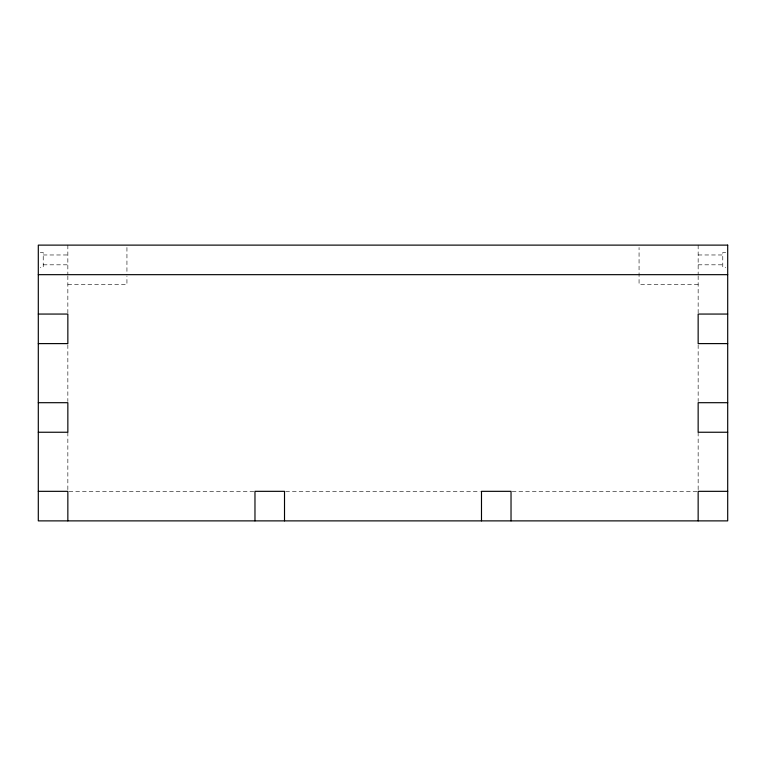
<?xml version="1.0" encoding="UTF-8"?>
<svg xmlns="http://www.w3.org/2000/svg" width="766" height="766" viewBox="0 0 766 766"><rect width="100%" height="100%" fill="white"/><g stroke="black" fill="none" stroke-linecap="round" stroke-linejoin="round"><path stroke-width="0.57" stroke-dasharray="3.83 2.87" d="M40.272 252.502L43.222 252.502L43.222 267.277L40.272 267.277M725.728 252.502L722.778 252.502L722.778 267.277L725.728 267.277M43.222 254.973L67.848 254.973M698.152 254.973L722.778 254.973M43.222 264.816L67.848 264.816M698.152 264.816L722.778 264.816M67.848 284.512L126.936 284.512L126.936 276.162M698.152 284.512L639.064 284.512L639.064 247.485M69.036 491.332L253.776 491.332M285.708 491.332L480.292 491.332M512.224 491.332L696.964 491.332M698.152 245.12L698.152 274.783M698.152 275.856L698.152 312.882M698.152 344.786L698.152 401.518M698.152 432.244L698.152 490.154M126.936 247.485L126.936 274.965M67.848 245.12L67.848 274.783M67.848 275.856L67.848 312.882M67.848 344.786L67.848 401.518M67.848 432.244L67.848 490.154"/><path stroke-width="1.15" d="M38.3 274.668L727.7 274.668M38.3 314.06L67.848 314.06L67.848 343.608L38.3 343.608M727.7 314.06L698.152 314.06L698.152 343.608L727.7 343.608M38.3 402.696L67.848 402.696L67.848 432.244L38.3 432.244M727.7 402.696L698.152 402.696L698.152 432.244L727.7 432.244M38.3 491.332L67.848 491.332L67.848 520.88M727.7 491.332L698.152 491.332L698.152 520.88M511.027 520.88L511.027 491.332L481.488 491.332L481.488 520.88M284.512 520.88L284.512 491.332L254.973 491.332L254.973 520.88M727.7 245.12L38.3 245.12L38.3 520.88L727.7 520.88L727.7 245.12"/></g></svg>
